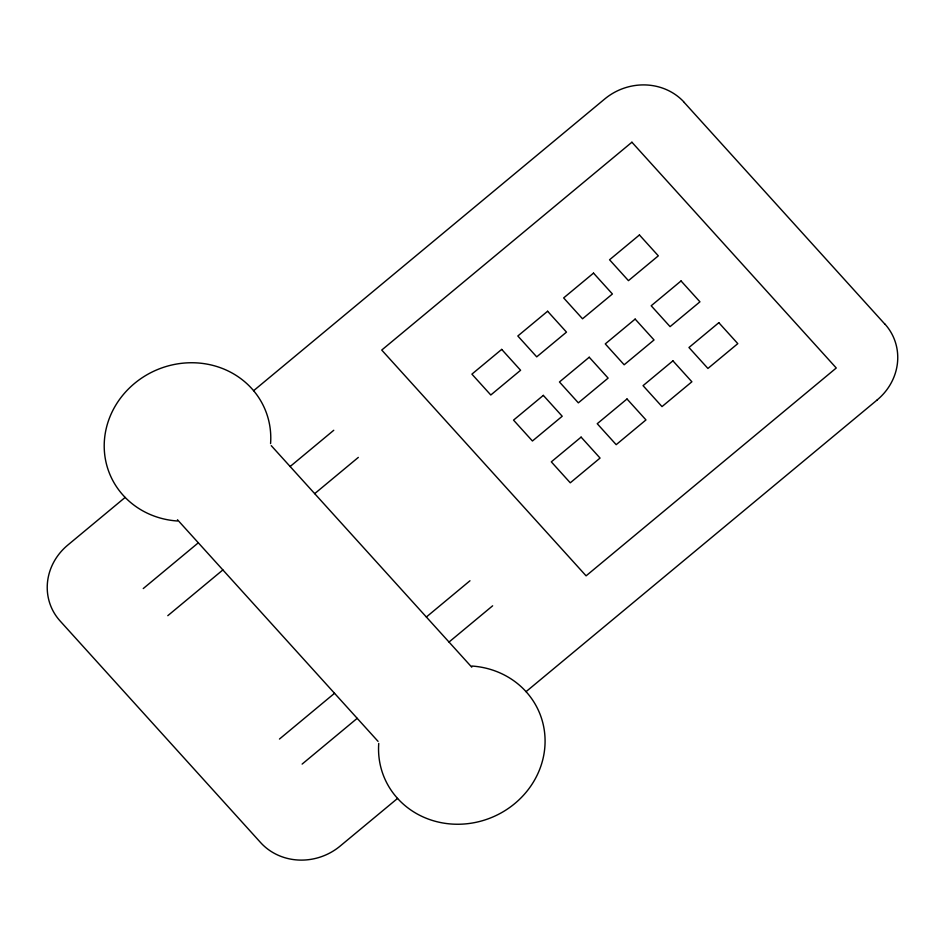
<?xml version="1.0" encoding="UTF-8"?>
<svg xmlns="http://www.w3.org/2000/svg" width="945" height="945" viewBox="0 0 945 945"><rect width="100%" height="100%" fill="white"/><g stroke="black" fill="none" stroke-linecap="round" stroke-linejoin="round"><path stroke-width="1.42" d="M125.142 497.424L67.78 545.088A57.054 53.156 -22.5 0 0 60.149 621.03L260.619 842.586A57.054 53.156 -22.5 0 0 340.2 846.035L397.573 798.407M253.626 390.687L604.776 98.942A57.066 53.168 -22.5 0 1 684.345 102.45M143.25 588.558L198.32 542.796M290.139 466.511L333.762 430.27M167.797 615.679L222.878 569.929M314.697 493.644L358.32 457.404M279.46 739.049L334.53 693.287M426.36 617.002L469.972 580.762M302.128 764.092L357.198 718.33M449.017 642.045L492.64 605.804M526.046 691.669L877.208 399.924M684.274 102.509L884.78 324.029M271.25 445.65L471.756 667.17M177.471 519.762L378.047 741.364M884.851 323.981A57.066 53.168 -22.5 0 1 877.208 399.9M471.909 666.036A84.081 78.34 -22.5 0 1 544.627 749.361A84.081 78.34 -22.5 0 1 454.533 824.194A84.081 78.34 -22.5 0 1 378.744 743.431M177.412 521.002A84.105 78.364 -22.5 0 1 104.659 437.665A84.105 78.364 -22.5 0 1 194.764 362.797A84.105 78.364 -22.5 0 1 270.577 443.583M631.91 142.222L381.733 350.063L586.089 575.836L836.266 367.995L631.91 142.222M501.7 349.39L471.909 374.137L490.798 394.998L520.589 370.263L501.7 349.39M547.604 311.248L517.825 335.995L536.713 356.856L566.492 332.12L547.604 311.248M593.519 273.105L563.645 297.923L582.533 318.796L612.407 293.978L593.519 273.105M639.434 234.962L609.56 259.78L628.449 280.653L658.322 255.835L639.434 234.962M543.328 395.376L513.537 420.123L532.425 440.996L562.216 416.249L543.328 395.376M589.231 357.234L559.452 381.981L578.34 402.853L608.119 378.106L589.231 357.234M635.146 319.091L605.272 343.909L624.161 364.782L654.034 339.964L635.146 319.091M681.05 280.948L651.188 305.767L670.076 326.639L699.938 301.821L681.05 280.948M581.104 437.122L551.313 461.857L570.272 482.812L600.063 458.065L581.104 437.122M627.007 398.979L597.228 423.714L616.187 444.67L645.967 419.923L627.007 398.979M672.923 360.836L643.049 385.654L662.008 406.598L691.882 381.78L672.923 360.836M718.826 322.694L688.964 347.512L707.923 368.455L737.797 343.637L718.826 322.694"/></g></svg>
